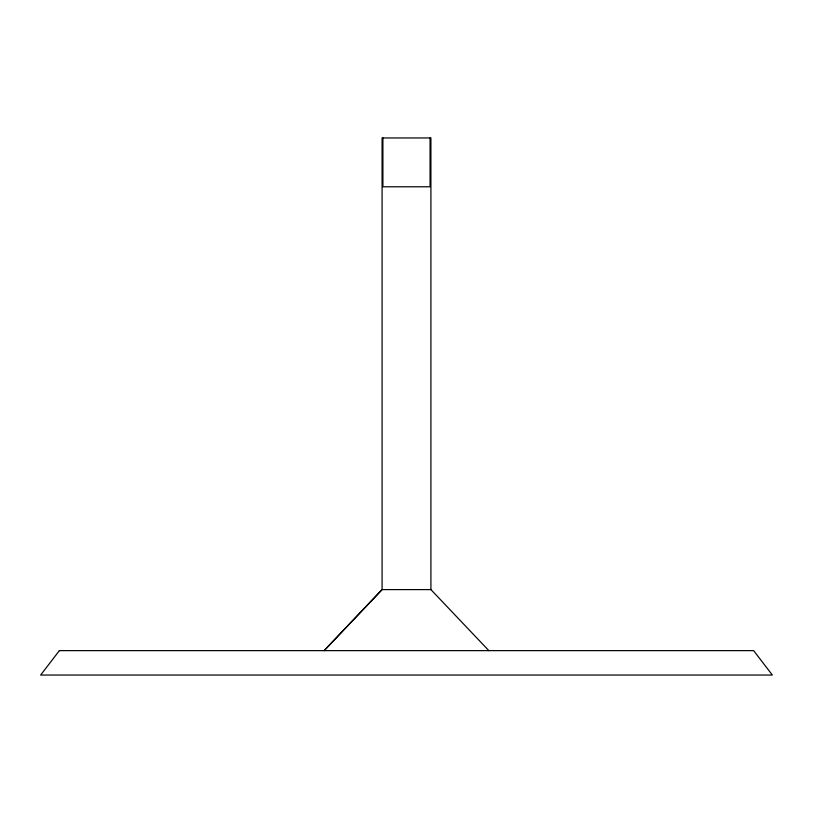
<?xml version="1.0" encoding="UTF-8"?>
<svg xmlns="http://www.w3.org/2000/svg" width="813" height="813" viewBox="0 0 813 813"><rect width="100%" height="100%" fill="white"/><g stroke="black" fill="none" stroke-linecap="round" stroke-linejoin="round"><path stroke-width="1.22" d="M324.153 650.634L382.09 589.598L382.09 137.956L430.91 137.956L430.91 589.598L488.847 650.634M324.102 650.634L382.09 589.598L430.91 589.598M430.067 137.956L430.067 186.787L382.903 186.787L382.903 137.956M59.369 650.634L40.65 675.044L772.35 675.044L753.631 650.634L59.369 650.634"/></g></svg>
